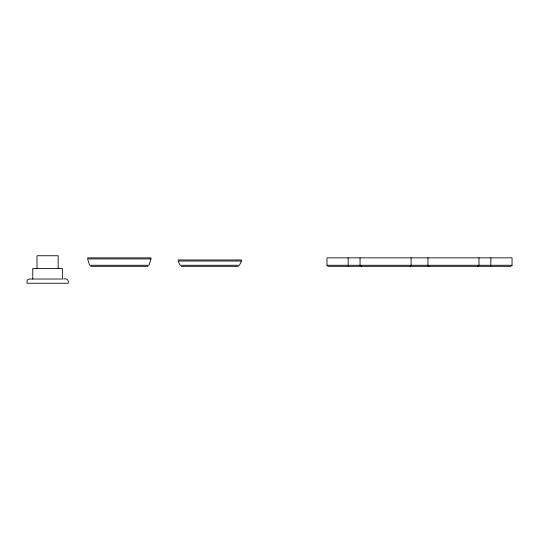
<?xml version="1.0" encoding="UTF-8"?>
<svg xmlns="http://www.w3.org/2000/svg" width="539" height="539" viewBox="0 0 539 539"><rect width="100%" height="100%" fill="white"/><g stroke="black" fill="none" stroke-linecap="round" stroke-linejoin="round"><path stroke-width="0.81" d="M490.773 266.327L490.908 257.864M410.159 266.327L411.089 265.269L411.089 257.864M512.05 265.269L510.932 266.327L328.103 266.327L326.984 265.269L326.984 257.864L512.05 257.864L512.05 265.269L326.984 265.269M477.541 266.327L478.989 265.269L478.989 257.864M87.554 257.864L151.028 257.864M178.038 259.98L241.506 259.98M90.727 266.327L147.854 266.327M181.212 266.327L238.332 266.327M63.595 279.02C66.472 278.003 69.248 280.206 68.204 283.251L26.95 283.251L27.233 280.078L29.086 279.02L62.389 279.02L62.389 268.442L32.771 268.442L32.771 279.02M361.494 266.327L360.045 265.269L360.045 257.864M428.876 266.327L427.946 265.269L427.946 257.864M348.261 266.327L348.127 257.864M58.158 268.442L58.158 255.749L37.002 255.749L37.002 268.442M151.028 258.922L148.912 265.269L89.669 265.269L87.554 258.922L151.028 258.922M241.506 261.038L239.39 265.269L180.154 265.269L178.038 261.038L241.506 261.038"/></g></svg>
